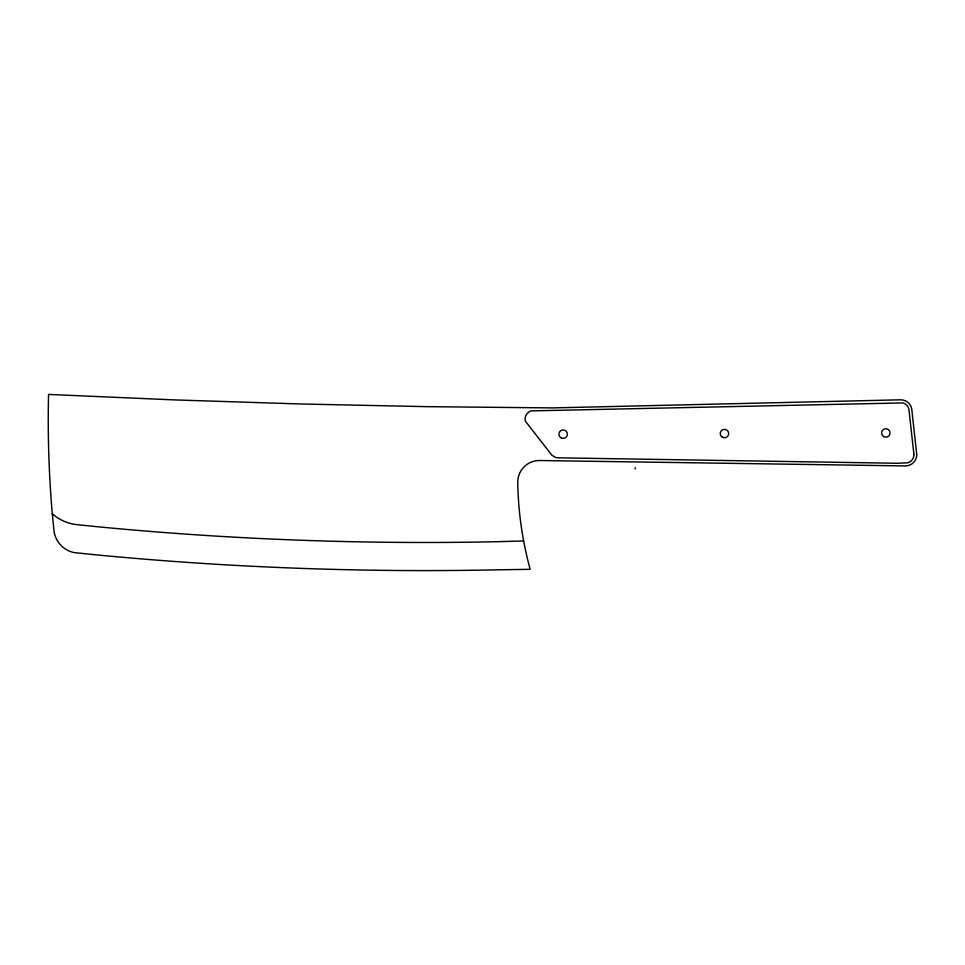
<?xml version="1.0" encoding="UTF-8"?>
<svg xmlns="http://www.w3.org/2000/svg" width="965" height="965" viewBox="0 0 965 965"><rect width="100%" height="100%" fill="white"/><g stroke="black" fill="none" stroke-linecap="round" stroke-linejoin="round"><path stroke-width="1.45" d="M523.645 540.955L496.179 541.727A3407.97 3407.97 0 0 1 98.72 526.866L77.043 524.658A43.751 43.751 0 0 1 52.291 513.718M916.75 454.503L911.973 411.042A11.242 11.242 0 0 0 900.731 399.8L552.511 407.906L426.47 406.651L300.453 403.973L174.472 399.908L48.552 394.42A1091.222 1091.222 0 0 0 52.122 511.812L53.799 529.085A25.573 25.573 0 0 0 74.196 552.607L96.03 554.839A3436.075 3436.075 0 0 0 496.77 569.832L530.183 569.326A348.256 348.256 0 0 1 525.02 547.915L523.597 540.714A348.256 348.256 0 0 1 517.759 482.319A21.64 21.64 0 0 1 539.218 460.51L905.508 465.926A11.242 11.242 0 0 0 916.75 454.684M635.127 467.736L635.127 468.894M913.939 454.503L913.626 456.867A8.408 8.408 0 0 1 907.679 462.814L897.197 463.272L558.144 457.82L555.756 457.506L551.968 455.323L525.382 421.186A8.408 8.408 0 0 1 531.317 410.885L902.902 402.924A8.408 8.408 0 0 1 908.849 408.858L913.939 454.503M561.051 437.833A4.21 4.21 0 0 0 567.384 434.178A4.21 4.21 0 0 0 561.051 430.535A4.21 4.21 0 0 0 561.051 437.833M722.363 437.205A4.21 4.21 0 0 0 728.684 433.562A4.21 4.21 0 0 0 722.363 429.907A4.21 4.21 0 0 0 722.363 437.205M883.735 436.59A4.21 4.21 0 0 0 890.056 432.935A4.21 4.21 0 0 0 883.735 429.28A4.21 4.21 0 0 0 883.735 436.59"/></g></svg>
